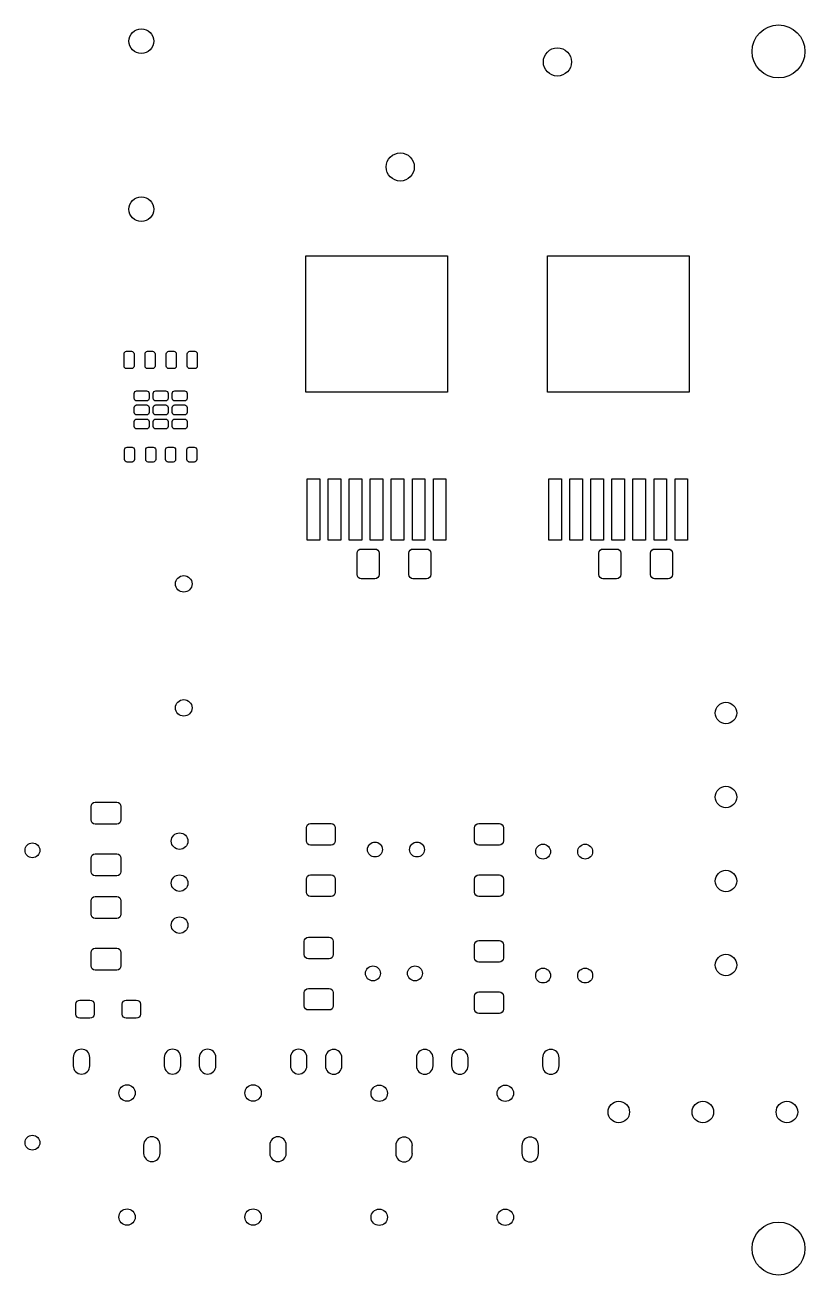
# Model space of a CAD drawing. Extents: x 2.33 to 6.13, y -4.73 to -1.76.
# Drawn here: x 4.272 to 6.128, y -4.733 to -1.757 of the extents above; entities that cross this region are included whole.
import ezdxf

# ---------------------------------------------------------------- set-up
doc = ezdxf.new("R2010")
doc.units = 0
doc.header["$MEASUREMENT"] = 0
doc.layers.add('BLACK', color=7, linetype='CONTINUOUS')
doc.layers.add('WHITE', color=7, linetype='CONTINUOUS')

msp = doc.modelspace()

# ---------------------------------------------------------------- linework, layer by layer
at = {"layer": 'BLACK', "linetype": 'CONTINUOUS'}
for p, q in [((4.9403, -2.6315), (4.9403, -2.3065)), ((4.9403, -2.3065), (5.2773, -2.3065)), ((5.2773, -2.3065), (5.2773, -2.6315)), ((5.5153, -2.6315), (5.5153, -2.3065)), ((5.5153, -2.3065), (5.8523, -2.3065)), ((5.8523, -2.3065), (5.8523, -2.6315)), ((4.508, -2.5398), (4.5084, -2.5375)), ((4.508, -2.5693), (4.508, -2.5398)), ((4.5084, -2.5375), (4.5097, -2.5356)), ((4.5097, -2.5356), (4.5116, -2.5343)), ((4.5116, -2.5343), (4.5139, -2.5339)), ((4.5139, -2.5339), (4.5257, -2.5339)), ((4.5257, -2.5339), (4.528, -2.5343)), ((4.528, -2.5343), (4.5299, -2.5356)), ((4.5299, -2.5356), (4.5312, -2.5375)), ((4.5312, -2.5375), (4.5316, -2.5398)), ((4.5316, -2.5398), (4.5316, -2.5693)), ((4.558, -2.5398), (4.5584, -2.5375)), ((4.558, -2.5693), (4.558, -2.5398)), ((4.5584, -2.5375), (4.5597, -2.5356)), ((4.5597, -2.5356), (4.5616, -2.5343)), ((4.5616, -2.5343), (4.5639, -2.5339)), ((4.5639, -2.5339), (4.5757, -2.5339)), ((4.5757, -2.5339), (4.578, -2.5343)), ((4.578, -2.5343), (4.5799, -2.5356)), ((4.5799, -2.5356), (4.5812, -2.5375)), ((4.5812, -2.5375), (4.5816, -2.5398)), ((4.5816, -2.5398), (4.5816, -2.5693)), ((4.6084, -2.5398), (4.6088, -2.5375)), ((4.6084, -2.5693), (4.6084, -2.5398)), ((4.6088, -2.5375), (4.6101, -2.5356)), ((4.6101, -2.5356), (4.612, -2.5343)), ((4.612, -2.5343), (4.6143, -2.5339)), ((4.6143, -2.5339), (4.6261, -2.5339)), ((4.6261, -2.5339), (4.6284, -2.5343)), ((4.6284, -2.5343), (4.6303, -2.5356)), ((4.6303, -2.5356), (4.6316, -2.5375)), ((4.6316, -2.5375), (4.632, -2.5398)), ((4.632, -2.5398), (4.632, -2.5693)), ((4.6584, -2.5398), (4.6588, -2.5375)), ((4.6584, -2.5693), (4.6584, -2.5398)), ((4.6588, -2.5375), (4.6601, -2.5356)), ((4.6601, -2.5356), (4.662, -2.5343)), ((4.662, -2.5343), (4.6643, -2.5339)), ((4.6643, -2.5339), (4.6761, -2.5339)), ((4.6761, -2.5339), (4.6784, -2.5343)), ((4.6784, -2.5343), (4.6803, -2.5356)), ((4.6803, -2.5356), (4.6816, -2.5375)), ((4.6816, -2.5375), (4.682, -2.5398)), ((4.682, -2.5398), (4.682, -2.5693)), ((4.5084, -2.5716), (4.508, -2.5693)), ((4.5097, -2.5735), (4.5084, -2.5716)), ((4.5116, -2.5748), (4.5097, -2.5735)), ((4.5139, -2.5752), (4.5116, -2.5748)), ((4.5257, -2.5752), (4.5139, -2.5752)), ((4.528, -2.5748), (4.5257, -2.5752)), ((4.5299, -2.5735), (4.528, -2.5748)), ((4.5312, -2.5716), (4.5299, -2.5735)), ((4.5316, -2.5693), (4.5312, -2.5716)), ((4.5584, -2.5716), (4.558, -2.5693)), ((4.5597, -2.5735), (4.5584, -2.5716)), ((4.5616, -2.5748), (4.5597, -2.5735)), ((4.5639, -2.5752), (4.5616, -2.5748)), ((4.5757, -2.5752), (4.5639, -2.5752)), ((4.578, -2.5748), (4.5757, -2.5752)), ((4.5799, -2.5735), (4.578, -2.5748)), ((4.5812, -2.5716), (4.5799, -2.5735)), ((4.5816, -2.5693), (4.5812, -2.5716)), ((4.6088, -2.5716), (4.6084, -2.5693)), ((4.6101, -2.5735), (4.6088, -2.5716)), ((4.612, -2.5748), (4.6101, -2.5735)), ((4.6143, -2.5752), (4.612, -2.5748)), ((4.6261, -2.5752), (4.6143, -2.5752)), ((4.6284, -2.5748), (4.6261, -2.5752)), ((4.6303, -2.5735), (4.6284, -2.5748)), ((4.6316, -2.5716), (4.6303, -2.5735)), ((4.632, -2.5693), (4.6316, -2.5716)), ((4.6588, -2.5716), (4.6584, -2.5693)), ((4.6601, -2.5735), (4.6588, -2.5716)), ((4.662, -2.5748), (4.6601, -2.5735)), ((4.6643, -2.5752), (4.662, -2.5748)), ((4.6761, -2.5752), (4.6643, -2.5752)), ((4.6784, -2.5748), (4.6761, -2.5752)), ((4.6803, -2.5735), (4.6784, -2.5748)), ((4.6816, -2.5716), (4.6803, -2.5735)), ((4.682, -2.5693), (4.6816, -2.5716)), ((4.532, -2.6341), (4.5325, -2.6318)), ((4.532, -2.6459), (4.532, -2.6341)), ((4.5325, -2.6482), (4.532, -2.6459)), ((4.5325, -2.6318), (4.5337, -2.6299)), ((4.5337, -2.6501), (4.5325, -2.6482)), ((4.5337, -2.6299), (4.5357, -2.6286)), ((4.5357, -2.6286), (4.5379, -2.6282)), ((4.5379, -2.6282), (4.5615, -2.6282)), ((4.5615, -2.6282), (4.5638, -2.6286)), ((4.5638, -2.6286), (4.5657, -2.6299)), ((4.5657, -2.6299), (4.567, -2.6318)), ((4.567, -2.6482), (4.5657, -2.6501)), ((4.567, -2.6318), (4.5674, -2.6341)), ((4.5674, -2.6459), (4.567, -2.6482)), ((4.5674, -2.6341), (4.5674, -2.6459)), ((4.5773, -2.6341), (4.5777, -2.6318)), ((4.5773, -2.6459), (4.5773, -2.6341)), ((4.5777, -2.6482), (4.5773, -2.6459)), ((4.5777, -2.6318), (4.579, -2.6299)), ((4.579, -2.6501), (4.5777, -2.6482)), ((4.579, -2.6299), (4.5809, -2.6286)), ((4.5809, -2.6286), (4.5832, -2.6282)), ((4.5832, -2.6282), (4.6068, -2.6282)), ((4.6068, -2.6282), (4.6091, -2.6286)), ((4.6091, -2.6286), (4.611, -2.6299)), ((4.611, -2.6299), (4.6123, -2.6318)), ((4.6123, -2.6482), (4.611, -2.6501)), ((4.6123, -2.6318), (4.6127, -2.6341)), ((4.6127, -2.6459), (4.6123, -2.6482)), ((4.6127, -2.6341), (4.6127, -2.6459)), ((4.6226, -2.6341), (4.623, -2.6318)), ((4.6226, -2.6459), (4.6226, -2.6341)), ((4.623, -2.6482), (4.6226, -2.6459)), ((4.623, -2.6318), (4.6243, -2.6299)), ((4.6243, -2.6501), (4.623, -2.6482)), ((4.6243, -2.6299), (4.6262, -2.6286)), ((4.6262, -2.6286), (4.6285, -2.6282)), ((4.6285, -2.6282), (4.6521, -2.6282)), ((4.6521, -2.6282), (4.6543, -2.6286)), ((4.6543, -2.6286), (4.6563, -2.6299)), ((4.6563, -2.6299), (4.6575, -2.6318)), ((4.6575, -2.6482), (4.6563, -2.6501)), ((4.6575, -2.6318), (4.658, -2.6341)), ((4.658, -2.6459), (4.6575, -2.6482)), ((4.658, -2.6341), (4.658, -2.6459)), ((5.2773, -2.6315), (4.9403, -2.6315)), ((5.8523, -2.6315), (5.5153, -2.6315)), ((4.532, -2.6676), (4.5325, -2.6653)), ((4.532, -2.6794), (4.532, -2.6676)), ((4.5325, -2.6653), (4.5337, -2.6634)), ((4.5357, -2.6514), (4.5337, -2.6501)), ((4.5337, -2.6634), (4.5357, -2.6621)), ((4.5379, -2.6518), (4.5357, -2.6514)), ((4.5357, -2.6621), (4.5379, -2.6617)), ((4.5615, -2.6518), (4.5379, -2.6518)), ((4.5379, -2.6617), (4.5615, -2.6617)), ((4.5638, -2.6514), (4.5615, -2.6518)), ((4.5615, -2.6617), (4.5638, -2.6621)), ((4.5657, -2.6501), (4.5638, -2.6514)), ((4.5638, -2.6621), (4.5657, -2.6634)), ((4.5657, -2.6634), (4.567, -2.6653)), ((4.567, -2.6653), (4.5674, -2.6676)), ((4.5674, -2.6676), (4.5674, -2.6794)), ((4.5773, -2.6676), (4.5777, -2.6653)), ((4.5773, -2.6794), (4.5773, -2.6676)), ((4.5777, -2.6653), (4.579, -2.6634)), ((4.5809, -2.6514), (4.579, -2.6501)), ((4.579, -2.6634), (4.5809, -2.6621)), ((4.5832, -2.6518), (4.5809, -2.6514)), ((4.5809, -2.6621), (4.5832, -2.6617)), ((4.6068, -2.6518), (4.5832, -2.6518)), ((4.5832, -2.6617), (4.6068, -2.6617)), ((4.6091, -2.6514), (4.6068, -2.6518)), ((4.6068, -2.6617), (4.6091, -2.6621)), ((4.611, -2.6501), (4.6091, -2.6514)), ((4.6091, -2.6621), (4.611, -2.6634)), ((4.611, -2.6634), (4.6123, -2.6653)), ((4.6123, -2.6653), (4.6127, -2.6676)), ((4.6127, -2.6676), (4.6127, -2.6794)), ((4.6226, -2.6676), (4.623, -2.6653)), ((4.6226, -2.6794), (4.6226, -2.6676)), ((4.623, -2.6653), (4.6243, -2.6634)), ((4.6262, -2.6514), (4.6243, -2.6501)), ((4.6243, -2.6634), (4.6262, -2.6621)), ((4.6285, -2.6518), (4.6262, -2.6514)), ((4.6262, -2.6621), (4.6285, -2.6617)), ((4.6521, -2.6518), (4.6285, -2.6518)), ((4.6285, -2.6617), (4.6521, -2.6617)), ((4.6543, -2.6514), (4.6521, -2.6518)), ((4.6521, -2.6617), (4.6543, -2.6621)), ((4.6563, -2.6501), (4.6543, -2.6514)), ((4.6543, -2.6621), (4.6563, -2.6634)), ((4.6563, -2.6634), (4.6575, -2.6653)), ((4.6575, -2.6653), (4.658, -2.6676)), ((4.658, -2.6676), (4.658, -2.6794)), ((4.5325, -2.6816), (4.532, -2.6794)), ((4.532, -2.701), (4.5325, -2.6988)), ((4.532, -2.7128), (4.532, -2.701)), ((4.5337, -2.6835), (4.5325, -2.6816)), ((4.5325, -2.6988), (4.5337, -2.6968)), ((4.5357, -2.6848), (4.5337, -2.6835)), ((4.5337, -2.6968), (4.5357, -2.6956)), ((4.5379, -2.6853), (4.5357, -2.6848)), ((4.5357, -2.6956), (4.5379, -2.6951)), ((4.5615, -2.6853), (4.5379, -2.6853)), ((4.5379, -2.6951), (4.5615, -2.6951)), ((4.5638, -2.6848), (4.5615, -2.6853)), ((4.5615, -2.6951), (4.5638, -2.6956)), ((4.5657, -2.6835), (4.5638, -2.6848)), ((4.5638, -2.6956), (4.5657, -2.6968)), ((4.567, -2.6816), (4.5657, -2.6835)), ((4.5657, -2.6968), (4.567, -2.6988)), ((4.5674, -2.6794), (4.567, -2.6816)), ((4.567, -2.6988), (4.5674, -2.701)), ((4.5674, -2.701), (4.5674, -2.7128)), ((4.5777, -2.6816), (4.5773, -2.6794)), ((4.5773, -2.701), (4.5777, -2.6988)), ((4.5773, -2.7128), (4.5773, -2.701)), ((4.579, -2.6835), (4.5777, -2.6816)), ((4.5777, -2.6988), (4.579, -2.6968)), ((4.5809, -2.6848), (4.579, -2.6835)), ((4.579, -2.6968), (4.5809, -2.6956)), ((4.5832, -2.6853), (4.5809, -2.6848)), ((4.5809, -2.6956), (4.5832, -2.6951)), ((4.6068, -2.6853), (4.5832, -2.6853)), ((4.5832, -2.6951), (4.6068, -2.6951)), ((4.6091, -2.6848), (4.6068, -2.6853)), ((4.6068, -2.6951), (4.6091, -2.6956)), ((4.611, -2.6835), (4.6091, -2.6848)), ((4.6091, -2.6956), (4.611, -2.6968)), ((4.6123, -2.6816), (4.611, -2.6835)), ((4.611, -2.6968), (4.6123, -2.6988)), ((4.6127, -2.6794), (4.6123, -2.6816)), ((4.6123, -2.6988), (4.6127, -2.701)), ((4.6127, -2.701), (4.6127, -2.7128)), ((4.623, -2.6816), (4.6226, -2.6794)), ((4.6226, -2.701), (4.623, -2.6988)), ((4.6226, -2.7128), (4.6226, -2.701)), ((4.6243, -2.6835), (4.623, -2.6816)), ((4.623, -2.6988), (4.6243, -2.6968)), ((4.6262, -2.6848), (4.6243, -2.6835)), ((4.6243, -2.6968), (4.6262, -2.6956)), ((4.6285, -2.6853), (4.6262, -2.6848)), ((4.6262, -2.6956), (4.6285, -2.6951)), ((4.6521, -2.6853), (4.6285, -2.6853)), ((4.6285, -2.6951), (4.6521, -2.6951)), ((4.6543, -2.6848), (4.6521, -2.6853)), ((4.6521, -2.6951), (4.6543, -2.6956)), ((4.6563, -2.6835), (4.6543, -2.6848)), ((4.6543, -2.6956), (4.6563, -2.6968)), ((4.6575, -2.6816), (4.6563, -2.6835)), ((4.6563, -2.6968), (4.6575, -2.6988)), ((4.658, -2.6794), (4.6575, -2.6816)), ((4.6575, -2.6988), (4.658, -2.701)), ((4.658, -2.701), (4.658, -2.7128)), ((4.5325, -2.7151), (4.532, -2.7128)), ((4.5337, -2.717), (4.5325, -2.7151)), ((4.5357, -2.7183), (4.5337, -2.717)), ((4.5379, -2.7187), (4.5357, -2.7183)), ((4.5615, -2.7187), (4.5379, -2.7187)), ((4.5638, -2.7183), (4.5615, -2.7187)), ((4.5657, -2.717), (4.5638, -2.7183)), ((4.567, -2.7151), (4.5657, -2.717)), ((4.5674, -2.7128), (4.567, -2.7151)), ((4.5777, -2.7151), (4.5773, -2.7128)), ((4.579, -2.717), (4.5777, -2.7151)), ((4.5809, -2.7183), (4.579, -2.717)), ((4.5832, -2.7187), (4.5809, -2.7183)), ((4.6068, -2.7187), (4.5832, -2.7187)), ((4.6091, -2.7183), (4.6068, -2.7187)), ((4.611, -2.717), (4.6091, -2.7183)), ((4.6123, -2.7151), (4.611, -2.717)), ((4.6127, -2.7128), (4.6123, -2.7151)), ((4.623, -2.7151), (4.6226, -2.7128)), ((4.6243, -2.717), (4.623, -2.7151)), ((4.6262, -2.7183), (4.6243, -2.717)), ((4.6285, -2.7187), (4.6262, -2.7183)), ((4.6521, -2.7187), (4.6285, -2.7187)), ((4.6543, -2.7183), (4.6521, -2.7187)), ((4.6563, -2.717), (4.6543, -2.7183)), ((4.6575, -2.7151), (4.6563, -2.717)), ((4.658, -2.7128), (4.6575, -2.7151)), ((4.5092, -2.768), (4.5096, -2.7657)), ((4.5096, -2.7657), (4.5109, -2.7638)), ((4.5109, -2.7638), (4.5128, -2.7625)), ((4.5128, -2.7625), (4.5151, -2.762)), ((4.5151, -2.762), (4.5269, -2.762)), ((4.5269, -2.762), (4.5291, -2.7625)), ((4.5291, -2.7625), (4.5311, -2.7638)), ((4.5311, -2.7638), (4.5323, -2.7657)), ((4.5323, -2.7657), (4.5328, -2.768)), ((4.5596, -2.768), (4.56, -2.7657)), ((4.56, -2.7657), (4.5613, -2.7638)), ((4.5613, -2.7638), (4.5632, -2.7625)), ((4.5632, -2.7625), (4.5655, -2.762)), ((4.5655, -2.762), (4.5773, -2.762)), ((4.5773, -2.762), (4.5795, -2.7625)), ((4.5795, -2.7625), (4.5815, -2.7638)), ((4.5815, -2.7638), (4.5827, -2.7657)), ((4.5827, -2.7657), (4.5832, -2.768)), ((4.6068, -2.768), (4.6073, -2.7657)), ((4.6073, -2.7657), (4.6085, -2.7638)), ((4.6085, -2.7638), (4.6105, -2.7625)), ((4.6105, -2.7625), (4.6127, -2.762)), ((4.6127, -2.762), (4.6245, -2.762)), ((4.6245, -2.762), (4.6268, -2.7625)), ((4.6268, -2.7625), (4.6287, -2.7638)), ((4.6287, -2.7638), (4.63, -2.7657)), ((4.63, -2.7657), (4.6304, -2.768)), ((4.6572, -2.768), (4.6577, -2.7657)), ((4.6577, -2.7657), (4.6589, -2.7638)), ((4.6589, -2.7638), (4.6609, -2.7625)), ((4.6609, -2.7625), (4.6631, -2.762)), ((4.6631, -2.762), (4.6749, -2.762)), ((4.6749, -2.762), (4.6772, -2.7625)), ((4.6772, -2.7625), (4.6791, -2.7638)), ((4.6791, -2.7638), (4.6804, -2.7657)), ((4.6804, -2.7657), (4.6808, -2.768)), ((4.5092, -2.7916), (4.5092, -2.768)), ((4.5096, -2.7938), (4.5092, -2.7916)), ((4.5109, -2.7958), (4.5096, -2.7938)), ((4.5128, -2.797), (4.5109, -2.7958)), ((4.5151, -2.7975), (4.5128, -2.797)), ((4.5291, -2.797), (4.5269, -2.7975)), ((4.5311, -2.7958), (4.5291, -2.797)), ((4.5323, -2.7938), (4.5311, -2.7958)), ((4.5328, -2.7916), (4.5323, -2.7938)), ((4.5328, -2.768), (4.5328, -2.7916)), ((4.5596, -2.7916), (4.5596, -2.768)), ((4.56, -2.7938), (4.5596, -2.7916)), ((4.5613, -2.7958), (4.56, -2.7938)), ((4.5632, -2.797), (4.5613, -2.7958)), ((4.5655, -2.7975), (4.5632, -2.797)), ((4.5795, -2.797), (4.5773, -2.7975)), ((4.5815, -2.7958), (4.5795, -2.797)), ((4.5827, -2.7938), (4.5815, -2.7958)), ((4.5832, -2.7916), (4.5827, -2.7938)), ((4.5832, -2.768), (4.5832, -2.7916)), ((4.6068, -2.7916), (4.6068, -2.768)), ((4.6073, -2.7938), (4.6068, -2.7916)), ((4.6085, -2.7958), (4.6073, -2.7938)), ((4.6105, -2.797), (4.6085, -2.7958)), ((4.6127, -2.7975), (4.6105, -2.797)), ((4.6268, -2.797), (4.6245, -2.7975)), ((4.6287, -2.7958), (4.6268, -2.797)), ((4.63, -2.7938), (4.6287, -2.7958)), ((4.6304, -2.7916), (4.63, -2.7938)), ((4.6304, -2.768), (4.6304, -2.7916)), ((4.6572, -2.7916), (4.6572, -2.768)), ((4.6577, -2.7938), (4.6572, -2.7916)), ((4.6589, -2.7958), (4.6577, -2.7938)), ((4.6609, -2.797), (4.6589, -2.7958)), ((4.6631, -2.7975), (4.6609, -2.797)), ((4.6772, -2.797), (4.6749, -2.7975)), ((4.6791, -2.7958), (4.6772, -2.797)), ((4.6804, -2.7938), (4.6791, -2.7958)), ((4.6808, -2.7916), (4.6804, -2.7938)), ((4.6808, -2.768), (4.6808, -2.7916)), ((4.5269, -2.7975), (4.5151, -2.7975)), ((4.5773, -2.7975), (4.5655, -2.7975)), ((4.6245, -2.7975), (4.6127, -2.7975)), ((4.6749, -2.7975), (4.6631, -2.7975)), ((4.9438, -2.9835), (4.9438, -2.8375)), ((4.9438, -2.8375), (4.9738, -2.8375)), ((4.9738, -2.8375), (4.9738, -2.9835)), ((4.9938, -2.9835), (4.9938, -2.8375)), ((4.9938, -2.8375), (5.0238, -2.8375)), ((5.0238, -2.8375), (5.0238, -2.9835)), ((5.0438, -2.9835), (5.0438, -2.8375)), ((5.0438, -2.8375), (5.0738, -2.8375)), ((5.0738, -2.8375), (5.0738, -2.9835)), ((5.0938, -2.9835), (5.0938, -2.8375)), ((5.0938, -2.8375), (5.1238, -2.8375)), ((5.1238, -2.8375), (5.1238, -2.9835)), ((5.1438, -2.9835), (5.1438, -2.8375)), ((5.1438, -2.8375), (5.1738, -2.8375)), ((5.1738, -2.8375), (5.1738, -2.9835)), ((5.1938, -2.9835), (5.1938, -2.8375)), ((5.1938, -2.8375), (5.2238, -2.8375)), ((5.2238, -2.8375), (5.2238, -2.9835)), ((5.2438, -2.9835), (5.2438, -2.8375)), ((5.2438, -2.8375), (5.2738, -2.8375)), ((5.2738, -2.8375), (5.2738, -2.9835)), ((5.5188, -2.9835), (5.5188, -2.8375)), ((5.5188, -2.8375), (5.5488, -2.8375)), ((5.5488, -2.8375), (5.5488, -2.9835)), ((5.5688, -2.9835), (5.5688, -2.8375)), ((5.5688, -2.8375), (5.5988, -2.8375)), ((5.5988, -2.8375), (5.5988, -2.9835)), ((5.6188, -2.9835), (5.6188, -2.8375)), ((5.6188, -2.8375), (5.6488, -2.8375)), ((5.6488, -2.8375), (5.6488, -2.9835)), ((5.6688, -2.9835), (5.6688, -2.8375)), ((5.6688, -2.8375), (5.6988, -2.8375)), ((5.6988, -2.8375), (5.6988, -2.9835)), ((5.7188, -2.9835), (5.7188, -2.8375)), ((5.7188, -2.8375), (5.7488, -2.8375)), ((5.7488, -2.8375), (5.7488, -2.9835)), ((5.7688, -2.9835), (5.7688, -2.8375)), ((5.7688, -2.8375), (5.7988, -2.8375)), ((5.7988, -2.8375), (5.7988, -2.9835)), ((5.8188, -2.9835), (5.8188, -2.8375)), ((5.8188, -2.8375), (5.8488, -2.8375)), ((5.8488, -2.8375), (5.8488, -2.9835)), ((4.9738, -2.9835), (4.9438, -2.9835)), ((5.0238, -2.9835), (4.9938, -2.9835)), ((5.0738, -2.9835), (5.0438, -2.9835)), ((5.0653, -3.0074), (5.0685, -3.0053)), ((5.0685, -3.0053), (5.0722, -3.0046)), ((5.0722, -3.0046), (5.1047, -3.0046)), ((5.1238, -2.9835), (5.0938, -2.9835)), ((5.1047, -3.0046), (5.1085, -3.0053)), ((5.1085, -3.0053), (5.1117, -3.0074)), ((5.1738, -2.9835), (5.1438, -2.9835)), ((5.1883, -3.0074), (5.1915, -3.0053)), ((5.1915, -3.0053), (5.1953, -3.0046)), ((5.2238, -2.9835), (5.1938, -2.9835)), ((5.1953, -3.0046), (5.2278, -3.0046)), ((5.2278, -3.0046), (5.2315, -3.0053)), ((5.2315, -3.0053), (5.2347, -3.0074)), ((5.2738, -2.9835), (5.2438, -2.9835)), ((5.5488, -2.9835), (5.5188, -2.9835)), ((5.5988, -2.9835), (5.5688, -2.9835)), ((5.6488, -2.9835), (5.6188, -2.9835)), ((5.6403, -3.0074), (5.6435, -3.0053)), ((5.6435, -3.0053), (5.6472, -3.0046)), ((5.6472, -3.0046), (5.6797, -3.0046)), ((5.6988, -2.9835), (5.6688, -2.9835)), ((5.6797, -3.0046), (5.6835, -3.0053)), ((5.6835, -3.0053), (5.6867, -3.0074)), ((5.7488, -2.9835), (5.7188, -2.9835)), ((5.7633, -3.0074), (5.7665, -3.0053)), ((5.7665, -3.0053), (5.7703, -3.0046)), ((5.7988, -2.9835), (5.7688, -2.9835)), ((5.7703, -3.0046), (5.8028, -3.0046)), ((5.8028, -3.0046), (5.8065, -3.0053)), ((5.8065, -3.0053), (5.8097, -3.0074)), ((5.8488, -2.9835), (5.8188, -2.9835)), ((5.0624, -3.0144), (5.0632, -3.0106)), ((5.0624, -3.0656), (5.0624, -3.0144)), ((5.0632, -3.0106), (5.0653, -3.0074)), ((5.1117, -3.0074), (5.1138, -3.0106)), ((5.1138, -3.0106), (5.1146, -3.0144)), ((5.1146, -3.0144), (5.1146, -3.0656)), ((5.1854, -3.0144), (5.1862, -3.0106)), ((5.1854, -3.0656), (5.1854, -3.0144)), ((5.1862, -3.0106), (5.1883, -3.0074)), ((5.2347, -3.0074), (5.2368, -3.0106)), ((5.2368, -3.0106), (5.2376, -3.0144)), ((5.2376, -3.0144), (5.2376, -3.0656)), ((5.6374, -3.0144), (5.6382, -3.0106)), ((5.6374, -3.0656), (5.6374, -3.0144)), ((5.6382, -3.0106), (5.6403, -3.0074)), ((5.6867, -3.0074), (5.6888, -3.0106)), ((5.6888, -3.0106), (5.6896, -3.0144)), ((5.6896, -3.0144), (5.6896, -3.0656)), ((5.7604, -3.0144), (5.7612, -3.0106)), ((5.7604, -3.0656), (5.7604, -3.0144)), ((5.7612, -3.0106), (5.7633, -3.0074)), ((5.8097, -3.0074), (5.8118, -3.0106)), ((5.8118, -3.0106), (5.8126, -3.0144)), ((5.8126, -3.0144), (5.8126, -3.0656)), ((5.0632, -3.0694), (5.0624, -3.0656)), ((5.0653, -3.0726), (5.0632, -3.0694)), ((5.0685, -3.0747), (5.0653, -3.0726)), ((5.0722, -3.0754), (5.0685, -3.0747)), ((5.1047, -3.0754), (5.0722, -3.0754)), ((5.1085, -3.0747), (5.1047, -3.0754)), ((5.1117, -3.0726), (5.1085, -3.0747)), ((5.1138, -3.0694), (5.1117, -3.0726)), ((5.1146, -3.0656), (5.1138, -3.0694)), ((5.1862, -3.0694), (5.1854, -3.0656)), ((5.1883, -3.0726), (5.1862, -3.0694)), ((5.1915, -3.0747), (5.1883, -3.0726)), ((5.1953, -3.0754), (5.1915, -3.0747)), ((5.2278, -3.0754), (5.1953, -3.0754)), ((5.2315, -3.0747), (5.2278, -3.0754)), ((5.2347, -3.0726), (5.2315, -3.0747)), ((5.2368, -3.0694), (5.2347, -3.0726)), ((5.2376, -3.0656), (5.2368, -3.0694)), ((5.6382, -3.0694), (5.6374, -3.0656)), ((5.6403, -3.0726), (5.6382, -3.0694)), ((5.6435, -3.0747), (5.6403, -3.0726)), ((5.6472, -3.0754), (5.6435, -3.0747)), ((5.6797, -3.0754), (5.6472, -3.0754)), ((5.6835, -3.0747), (5.6797, -3.0754)), ((5.6867, -3.0726), (5.6835, -3.0747)), ((5.6888, -3.0694), (5.6867, -3.0726)), ((5.6896, -3.0656), (5.6888, -3.0694)), ((5.7612, -3.0694), (5.7604, -3.0656)), ((5.7633, -3.0726), (5.7612, -3.0694)), ((5.7665, -3.0747), (5.7633, -3.0726)), ((5.7703, -3.0754), (5.7665, -3.0747)), ((5.8028, -3.0754), (5.7703, -3.0754)), ((5.8065, -3.0747), (5.8028, -3.0754)), ((5.8097, -3.0726), (5.8065, -3.0747)), ((5.8118, -3.0694), (5.8097, -3.0726)), ((5.8126, -3.0656), (5.8118, -3.0694)), ((4.4296, -3.6172), (4.4303, -3.6135)), ((4.4296, -3.6497), (4.4296, -3.6172)), ((4.4303, -3.6135), (4.4324, -3.6103)), ((4.4324, -3.6103), (4.4356, -3.6082)), ((4.4356, -3.6082), (4.4394, -3.6074)), ((4.4394, -3.6074), (4.4906, -3.6074)), ((4.4906, -3.6074), (4.4944, -3.6082)), ((4.4944, -3.6082), (4.4976, -3.6103)), ((4.4976, -3.6103), (4.4997, -3.6135)), ((4.4997, -3.6135), (4.5004, -3.6172)), ((4.5004, -3.6172), (4.5004, -3.6497)), ((4.4303, -3.6535), (4.4296, -3.6497)), ((4.4324, -3.6567), (4.4303, -3.6535)), ((4.4356, -3.6588), (4.4324, -3.6567)), ((4.4394, -3.6596), (4.4356, -3.6588)), ((4.4906, -3.6596), (4.4394, -3.6596)), ((4.4944, -3.6588), (4.4906, -3.6596)), ((4.4976, -3.6567), (4.4944, -3.6588)), ((4.4997, -3.6535), (4.4976, -3.6567)), ((4.5004, -3.6497), (4.4997, -3.6535)), ((4.9445, -3.6613), (4.9477, -3.6591)), ((4.9477, -3.6591), (4.9515, -3.6584)), ((4.9515, -3.6584), (5.0007, -3.6584)), ((5.0007, -3.6584), (5.0045, -3.6591)), ((5.0045, -3.6591), (5.0077, -3.6613)), ((5.3447, -3.6613), (5.3479, -3.6591)), ((5.3479, -3.6591), (5.3517, -3.6584)), ((5.3517, -3.6584), (5.4009, -3.6584)), ((5.4009, -3.6584), (5.4047, -3.6591)), ((5.4047, -3.6591), (5.4079, -3.6613)), ((4.9416, -3.6682), (4.9424, -3.6645)), ((4.9416, -3.6997), (4.9416, -3.6682)), ((4.9424, -3.6645), (4.9445, -3.6613)), ((5.0077, -3.6613), (5.0098, -3.6645)), ((5.0098, -3.6645), (5.0105, -3.6682)), ((5.0105, -3.6682), (5.0105, -3.6997)), ((5.3418, -3.6682), (5.3426, -3.6645)), ((5.3418, -3.6997), (5.3418, -3.6682)), ((5.3426, -3.6645), (5.3447, -3.6613)), ((5.4079, -3.6613), (5.41, -3.6645)), ((5.41, -3.6645), (5.4107, -3.6682)), ((5.4107, -3.6682), (5.4107, -3.6997)), ((4.9424, -3.7035), (4.9416, -3.6997)), ((4.9445, -3.7067), (4.9424, -3.7035)), ((4.9477, -3.7088), (4.9445, -3.7067)), ((4.9515, -3.7096), (4.9477, -3.7088)), ((5.0007, -3.7096), (4.9515, -3.7096)), ((5.0045, -3.7088), (5.0007, -3.7096)), ((5.0077, -3.7067), (5.0045, -3.7088)), ((5.0098, -3.7035), (5.0077, -3.7067)), ((5.0105, -3.6997), (5.0098, -3.7035)), ((5.3426, -3.7035), (5.3418, -3.6997)), ((5.3447, -3.7067), (5.3426, -3.7035)), ((5.3479, -3.7088), (5.3447, -3.7067)), ((5.3517, -3.7096), (5.3479, -3.7088)), ((5.4009, -3.7096), (5.3517, -3.7096)), ((5.4047, -3.7088), (5.4009, -3.7096)), ((5.4079, -3.7067), (5.4047, -3.7088)), ((5.41, -3.7035), (5.4079, -3.7067)), ((5.4107, -3.6997), (5.41, -3.7035)), ((4.4296, -3.7403), (4.4303, -3.7365)), ((4.4296, -3.7728), (4.4296, -3.7403)), ((4.4303, -3.7365), (4.4324, -3.7333)), ((4.4324, -3.7333), (4.4356, -3.7312)), ((4.4356, -3.7312), (4.4394, -3.7304)), ((4.4394, -3.7304), (4.4906, -3.7304)), ((4.4906, -3.7304), (4.4944, -3.7312)), ((4.4944, -3.7312), (4.4976, -3.7333)), ((4.4976, -3.7333), (4.4997, -3.7365)), ((4.4997, -3.7365), (4.5004, -3.7403)), ((4.5004, -3.7403), (4.5004, -3.7728)), ((4.4303, -3.7765), (4.4296, -3.7728)), ((4.4324, -3.7797), (4.4303, -3.7765)), ((4.4997, -3.7765), (4.4976, -3.7797)), ((4.5004, -3.7728), (4.4997, -3.7765)), ((4.4356, -3.7818), (4.4324, -3.7797)), ((4.4394, -3.7826), (4.4356, -3.7818)), ((4.4906, -3.7826), (4.4394, -3.7826)), ((4.4944, -3.7818), (4.4906, -3.7826)), ((4.4976, -3.7797), (4.4944, -3.7818)), ((4.9416, -3.7903), (4.9424, -3.7865)), ((4.9416, -3.8218), (4.9416, -3.7903)), ((4.9424, -3.7865), (4.9445, -3.7833)), ((4.9445, -3.7833), (4.9477, -3.7812)), ((4.9477, -3.7812), (4.9515, -3.7804)), ((4.9515, -3.7804), (5.0007, -3.7804)), ((5.0007, -3.7804), (5.0045, -3.7812)), ((5.0045, -3.7812), (5.0077, -3.7833)), ((5.0077, -3.7833), (5.0098, -3.7865)), ((5.0098, -3.7865), (5.0105, -3.7903)), ((5.0105, -3.7903), (5.0105, -3.8218)), ((5.3418, -3.7903), (5.3426, -3.7865)), ((5.3418, -3.8218), (5.3418, -3.7903)), ((5.3426, -3.7865), (5.3447, -3.7833)), ((5.3447, -3.7833), (5.3479, -3.7812)), ((5.3479, -3.7812), (5.3517, -3.7804)), ((5.3517, -3.7804), (5.4009, -3.7804)), ((5.4009, -3.7804), (5.4047, -3.7812)), ((5.4047, -3.7812), (5.4079, -3.7833)), ((5.4079, -3.7833), (5.41, -3.7865)), ((5.41, -3.7865), (5.4107, -3.7903)), ((5.4107, -3.7903), (5.4107, -3.8218)), ((4.4296, -3.8418), (4.4303, -3.838)), ((4.4303, -3.838), (4.4324, -3.8348)), ((4.4324, -3.8348), (4.4356, -3.8327)), ((4.4356, -3.8327), (4.4394, -3.8319)), ((4.4394, -3.8319), (4.4906, -3.8319)), ((4.4906, -3.8319), (4.4944, -3.8327)), ((4.4944, -3.8327), (4.4976, -3.8348)), ((4.4976, -3.8348), (4.4997, -3.838)), ((4.4997, -3.838), (4.5004, -3.8418)), ((4.9424, -3.8255), (4.9416, -3.8218)), ((4.9445, -3.8287), (4.9424, -3.8255)), ((4.9477, -3.8309), (4.9445, -3.8287)), ((4.9515, -3.8316), (4.9477, -3.8309)), ((5.0007, -3.8316), (4.9515, -3.8316)), ((5.0045, -3.8309), (5.0007, -3.8316)), ((5.0077, -3.8287), (5.0045, -3.8309)), ((5.0098, -3.8255), (5.0077, -3.8287)), ((5.0105, -3.8218), (5.0098, -3.8255)), ((5.3426, -3.8255), (5.3418, -3.8218)), ((5.3447, -3.8287), (5.3426, -3.8255)), ((5.3479, -3.8309), (5.3447, -3.8287)), ((5.3517, -3.8316), (5.3479, -3.8309)), ((5.4009, -3.8316), (5.3517, -3.8316)), ((5.4047, -3.8309), (5.4009, -3.8316)), ((5.4079, -3.8287), (5.4047, -3.8309)), ((5.41, -3.8255), (5.4079, -3.8287)), ((5.4107, -3.8218), (5.41, -3.8255)), ((4.4296, -3.8742), (4.4296, -3.8418)), ((4.5004, -3.8418), (4.5004, -3.8742)), ((4.4303, -3.878), (4.4296, -3.8742)), ((4.4324, -3.8812), (4.4303, -3.878)), ((4.4356, -3.8833), (4.4324, -3.8812)), ((4.4394, -3.8841), (4.4356, -3.8833)), ((4.4906, -3.8841), (4.4394, -3.8841)), ((4.4944, -3.8833), (4.4906, -3.8841)), ((4.4976, -3.8812), (4.4944, -3.8833)), ((4.4997, -3.878), (4.4976, -3.8812)), ((4.5004, -3.8742), (4.4997, -3.878)), ((4.4303, -3.961), (4.4324, -3.9578)), ((4.4324, -3.9578), (4.4356, -3.9557)), ((4.4356, -3.9557), (4.4394, -3.9549)), ((4.4394, -3.9549), (4.4906, -3.9549)), ((4.4906, -3.9549), (4.4944, -3.9557)), ((4.4944, -3.9557), (4.4976, -3.9578)), ((4.4976, -3.9578), (4.4997, -3.961)), ((4.9368, -3.9386), (4.9376, -3.9349)), ((4.9368, -3.9701), (4.9368, -3.9386)), ((4.9376, -3.9349), (4.9397, -3.9317)), ((4.9397, -3.9317), (4.9429, -3.9295)), ((4.9429, -3.9295), (4.9467, -3.9288)), ((4.9467, -3.9288), (4.9959, -3.9288)), ((4.9959, -3.9288), (4.9997, -3.9295)), ((4.9997, -3.9295), (5.0029, -3.9317)), ((5.0029, -3.9317), (5.005, -3.9349)), ((5.005, -3.9349), (5.0057, -3.9386)), ((5.0057, -3.9386), (5.0057, -3.9701)), ((5.3418, -3.9468), (5.3426, -3.9431)), ((5.3418, -3.9783), (5.3418, -3.9468)), ((5.3426, -3.9431), (5.3447, -3.9399)), ((5.3447, -3.9399), (5.3479, -3.9377)), ((5.3479, -3.9377), (5.3517, -3.937)), ((5.3517, -3.937), (5.4009, -3.937)), ((5.4009, -3.937), (5.4047, -3.9377)), ((5.4047, -3.9377), (5.4079, -3.9399)), ((5.4079, -3.9399), (5.41, -3.9431)), ((5.41, -3.9431), (5.4107, -3.9468)), ((5.4107, -3.9468), (5.4107, -3.9783)), ((4.4296, -3.9648), (4.4303, -3.961)), ((4.4296, -3.9973), (4.4296, -3.9648)), ((4.4997, -3.961), (4.5004, -3.9648)), ((4.5004, -3.9648), (4.5004, -3.9973)), ((4.9376, -3.9739), (4.9368, -3.9701)), ((4.9397, -3.9771), (4.9376, -3.9739)), ((4.9429, -3.9792), (4.9397, -3.9771)), ((4.9467, -3.98), (4.9429, -3.9792)), ((4.9959, -3.98), (4.9467, -3.98)), ((4.9997, -3.9792), (4.9959, -3.98)), ((5.0029, -3.9771), (4.9997, -3.9792)), ((5.005, -3.9739), (5.0029, -3.9771)), ((5.0057, -3.9701), (5.005, -3.9739)), ((5.3426, -3.9821), (5.3418, -3.9783)), ((5.3447, -3.9853), (5.3426, -3.9821)), ((5.3479, -3.9874), (5.3447, -3.9853)), ((5.3517, -3.9882), (5.3479, -3.9874)), ((5.4047, -3.9874), (5.4009, -3.9882)), ((5.4079, -3.9853), (5.4047, -3.9874)), ((5.41, -3.9821), (5.4079, -3.9853)), ((5.4107, -3.9783), (5.41, -3.9821)), ((4.4303, -4.001), (4.4296, -3.9973)), ((4.4324, -4.0042), (4.4303, -4.001)), ((4.4356, -4.0064), (4.4324, -4.0042)), ((4.4394, -4.0071), (4.4356, -4.0064)), ((4.4906, -4.0071), (4.4394, -4.0071)), ((4.4944, -4.0064), (4.4906, -4.0071)), ((4.4976, -4.0042), (4.4944, -4.0064)), ((4.4997, -4.001), (4.4976, -4.0042)), ((4.5004, -3.9973), (4.4997, -4.001)), ((5.4009, -3.9882), (5.3517, -3.9882)), ((4.9368, -4.0607), (4.9376, -4.0569)), ((4.9368, -4.0922), (4.9368, -4.0607)), ((4.9376, -4.0569), (4.9397, -4.0537)), ((4.9397, -4.0537), (4.9429, -4.0516)), ((4.9429, -4.0516), (4.9467, -4.0508)), ((4.9467, -4.0508), (4.9959, -4.0508)), ((4.9959, -4.0508), (4.9997, -4.0516)), ((4.9997, -4.0516), (5.0029, -4.0537)), ((5.0029, -4.0537), (5.005, -4.0569)), ((5.005, -4.0569), (5.0057, -4.0607)), ((5.0057, -4.0607), (5.0057, -4.0922)), ((5.3418, -4.0689), (5.3426, -4.0651)), ((5.3418, -4.1004), (5.3418, -4.0689)), ((5.3426, -4.0651), (5.3447, -4.0619)), ((5.3447, -4.0619), (5.3479, -4.0598)), ((5.3479, -4.0598), (5.3517, -4.059)), ((5.3517, -4.059), (5.4009, -4.059)), ((5.4009, -4.059), (5.4047, -4.0598)), ((5.4047, -4.0598), (5.4079, -4.0619)), ((5.4079, -4.0619), (5.41, -4.0651)), ((5.41, -4.0651), (5.4107, -4.0689)), ((5.4107, -4.0689), (5.4107, -4.1004)), ((4.3932, -4.0882), (4.394, -4.0844)), ((4.3932, -4.1118), (4.3932, -4.0882)), ((4.394, -4.0844), (4.3961, -4.0812)), ((4.3961, -4.0812), (4.3993, -4.0791)), ((4.3993, -4.0791), (4.4031, -4.0783)), ((4.4031, -4.0783), (4.4267, -4.0783)), ((4.4267, -4.0783), (4.4305, -4.0791)), ((4.4305, -4.0791), (4.4337, -4.0812)), ((4.4337, -4.0812), (4.4358, -4.0844)), ((4.4358, -4.0844), (4.4365, -4.0882)), ((4.4365, -4.0882), (4.4365, -4.1118)), ((4.5035, -4.0882), (4.5042, -4.0844)), ((4.5035, -4.1118), (4.5035, -4.0882)), ((4.5042, -4.0844), (4.5063, -4.0812)), ((4.5063, -4.0812), (4.5095, -4.0791)), ((4.5095, -4.0791), (4.5133, -4.0783)), ((4.5133, -4.0783), (4.5369, -4.0783)), ((4.5369, -4.0783), (4.5407, -4.0791)), ((4.5407, -4.0791), (4.5439, -4.0812)), ((4.5439, -4.0812), (4.546, -4.0844)), ((4.546, -4.0844), (4.5468, -4.0882)), ((4.5468, -4.0882), (4.5468, -4.1118)), ((4.9376, -4.0959), (4.9368, -4.0922)), ((4.9397, -4.0991), (4.9376, -4.0959)), ((4.9429, -4.1013), (4.9397, -4.0991)), ((4.9467, -4.102), (4.9429, -4.1013)), ((4.9959, -4.102), (4.9467, -4.102)), ((4.9997, -4.1013), (4.9959, -4.102)), ((5.0029, -4.0991), (4.9997, -4.1013)), ((5.005, -4.0959), (5.0029, -4.0991)), ((5.0057, -4.0922), (5.005, -4.0959)), ((5.3426, -4.1041), (5.3418, -4.1004)), ((5.3447, -4.1073), (5.3426, -4.1041)), ((5.41, -4.1041), (5.4079, -4.1073)), ((5.4107, -4.1004), (5.41, -4.1041)), ((4.394, -4.1156), (4.3932, -4.1118)), ((4.3961, -4.1188), (4.394, -4.1156)), ((4.3993, -4.1209), (4.3961, -4.1188)), ((4.4031, -4.1217), (4.3993, -4.1209)), ((4.4267, -4.1217), (4.4031, -4.1217)), ((4.4305, -4.1209), (4.4267, -4.1217)), ((4.4337, -4.1188), (4.4305, -4.1209)), ((4.4358, -4.1156), (4.4337, -4.1188)), ((4.4365, -4.1118), (4.4358, -4.1156)), ((4.5042, -4.1156), (4.5035, -4.1118)), ((4.5063, -4.1188), (4.5042, -4.1156)), ((4.5095, -4.1209), (4.5063, -4.1188)), ((4.5133, -4.1217), (4.5095, -4.1209)), ((4.5369, -4.1217), (4.5133, -4.1217)), ((4.5407, -4.1209), (4.5369, -4.1217)), ((4.5439, -4.1188), (4.5407, -4.1209)), ((4.546, -4.1156), (4.5439, -4.1188)), ((4.5468, -4.1118), (4.546, -4.1156)), ((5.3479, -4.1095), (5.3447, -4.1073)), ((5.3517, -4.1102), (5.3479, -4.1095)), ((5.4009, -4.1102), (5.3517, -4.1102)), ((5.4047, -4.1095), (5.4009, -4.1102)), ((5.4079, -4.1073), (5.4047, -4.1095))]:
    msp.add_line(p, q, dxfattribs=at)
at = {"layer": 'WHITE', "linetype": 'CONTINUOUS'}
for p, q in [((4.387, -4.2151), (4.387, -4.2348)), ((4.4264, -4.2348), (4.4264, -4.2151)), ((4.6036, -4.2151), (4.6036, -4.2348)), ((4.643, -4.2348), (4.643, -4.2151)), ((4.687, -4.2151), (4.687, -4.2348)), ((4.7264, -4.2348), (4.7264, -4.2151)), ((4.9036, -4.2151), (4.9036, -4.2348)), ((4.943, -4.2348), (4.943, -4.2151)), ((4.987, -4.2157), (4.987, -4.2354)), ((5.0264, -4.2354), (5.0264, -4.2157)), ((5.2036, -4.2157), (5.2036, -4.2354)), ((5.243, -4.2354), (5.243, -4.2157)), ((5.287, -4.2157), (5.287, -4.2354)), ((5.3264, -4.2354), (5.3264, -4.2157)), ((5.5036, -4.2157), (5.5036, -4.2354)), ((5.543, -4.2354), (5.543, -4.2157)), ((4.5544, -4.4237), (4.5544, -4.4434)), ((4.5937, -4.4434), (4.5937, -4.4237)), ((4.8544, -4.4237), (4.8544, -4.4434)), ((4.8937, -4.4434), (4.8937, -4.4237)), ((5.1544, -4.4243), (5.1544, -4.444)), ((5.1937, -4.444), (5.1937, -4.4243)), ((5.4544, -4.4243), (5.4544, -4.444)), ((5.4937, -4.444), (5.4937, -4.4243))]:
    msp.add_line(p, q, dxfattribs=at)
at = {"layer": 'WHITE'}
for centre, radius in [((4.549, -1.7955), 0.0295), ((6.065, -1.82), 0.063), ((5.539, -1.845), 0.0335), ((5.165, -2.095), 0.0335), ((4.549, -2.1955), 0.0295), ((4.65, -3.0876), 0.0197), ((4.65, -3.3828), 0.0197), ((5.94, -3.395), 0.0256), ((5.94, -3.595), 0.0256), ((4.64, -3.7), 0.0197), ((4.29, -3.722), 0.0177), ((5.1048, -3.72), 0.0177), ((5.2048, -3.72), 0.0177), ((5.505, -3.725), 0.0177), ((5.605, -3.725), 0.0177), ((5.94, -3.795), 0.0256), ((4.64, -3.8), 0.0197), ((4.64, -3.9), 0.0197), ((5.94, -3.995), 0.0256), ((5.1, -4.015), 0.0177), ((5.2, -4.015), 0.0177), ((5.505, -4.02), 0.0177), ((5.605, -4.02), 0.0177), ((4.515, -4.2997), 0.0195), ((4.815, -4.2997), 0.0195), ((5.115, -4.3003), 0.0195), ((5.415, -4.3003), 0.0195), ((5.685, -4.345), 0.0256), ((5.885, -4.345), 0.0256), ((6.085, -4.345), 0.0256), ((4.29, -4.418), 0.0177), ((4.515, -4.595), 0.0195), ((4.815, -4.595), 0.0195), ((5.115, -4.5956), 0.0195), ((5.415, -4.5956), 0.0195), ((6.065, -4.67), 0.063)]:
    msp.add_circle(centre, radius, dxfattribs=at)
for centre, start, end in [((4.4067, -4.2151), 360, 540), ((4.6233, -4.2151), 360, 540), ((4.7067, -4.2151), 360, 540), ((4.9233, -4.2151), 360, 540), ((5.0067, -4.2157), 360, 540), ((5.2233, -4.2157), 360, 540), ((5.3067, -4.2157), 360, 540), ((5.5233, -4.2157), 360, 540), ((4.4067, -4.2348), 180, 360), ((4.6233, -4.2348), 180, 360), ((4.7067, -4.2348), 180, 360), ((4.9233, -4.2348), 180, 360), ((5.0067, -4.2354), 180, 360), ((5.2233, -4.2354), 180, 360), ((5.3067, -4.2354), 180, 360), ((5.5233, -4.2354), 180, 360), ((4.5741, -4.4237), 360, 540), ((4.8741, -4.4237), 360, 540), ((5.1741, -4.4243), 360, 540), ((5.4741, -4.4243), 360, 540), ((4.5741, -4.4434), 180, 360), ((4.8741, -4.4434), 180, 360), ((5.1741, -4.444), 180, 360), ((5.4741, -4.444), 180, 360)]:
    msp.add_arc(centre, 0.0197, start, end, dxfattribs=at)

doc.saveas('drawing.dxf')
